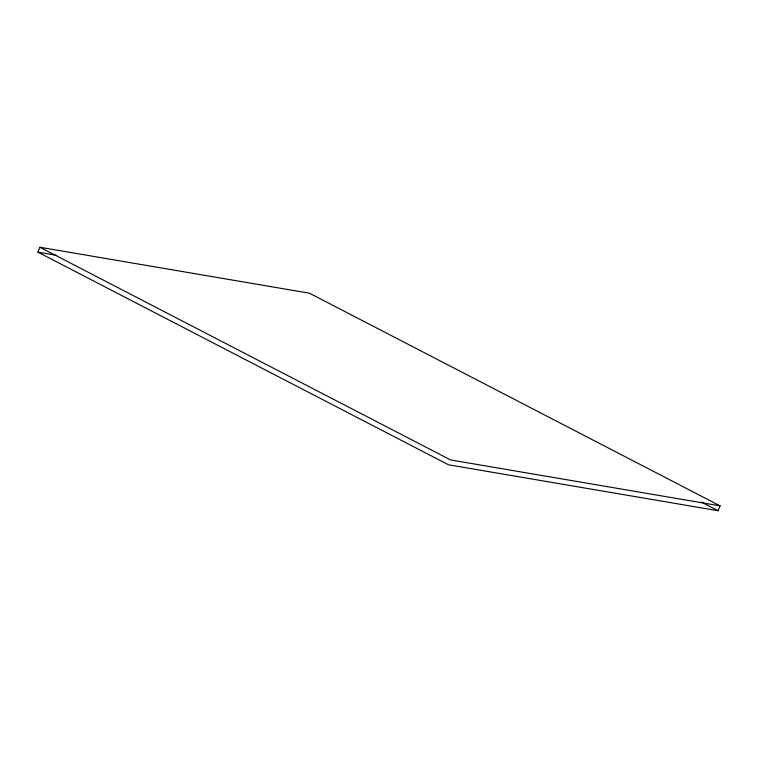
<?xml version="1.0" encoding="UTF-8"?>
<svg xmlns="http://www.w3.org/2000/svg" width="758" height="758" viewBox="0 0 758 758"><rect width="100%" height="100%" fill="white"/><g stroke="black" fill="none" stroke-linecap="round" stroke-linejoin="round"><path stroke-width="1.14" d="M37.9 252.13L39.956 247.269L309.482 293.204L720.1 505.87L718.044 510.731L448.518 464.796L37.9 252.13L56.566 255.313M720.1 505.87L450.565 459.935L39.956 247.269M701.245 502.023L718.044 510.731"/></g></svg>
